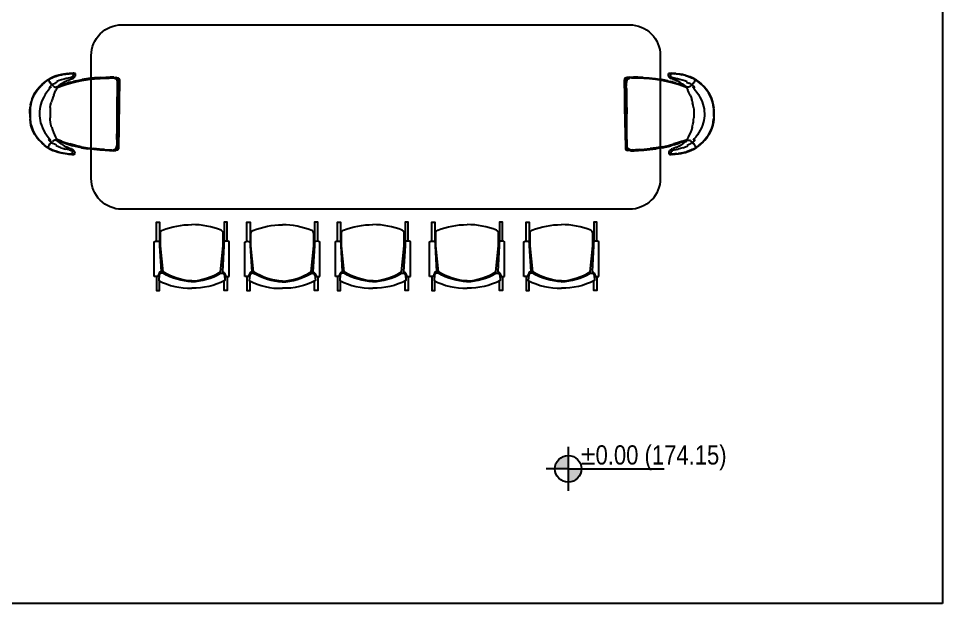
# Model space of a CAD drawing. Header units: millimetres. Extents: x 82776 to 137242, y 11666 to 27998.
# Drawn here: x 103856 to 104457, y 22512 to 22892 of the extents above; entities that cross this region are included whole.
import ezdxf

# ---------------------------------------------------------------- set-up
doc = ezdxf.new("R2010")
doc.units = ezdxf.units.MM
doc.layers.add('0_IFC_Area', color=100, linetype='Continuous', plot=False)
doc.layers.add('0_IFC_Notation_Level_200', color=160, linetype='Continuous')
doc.layers.add('6_IFC_Furniture', color=35, linetype='Continuous')
doc.styles.add('IFC_TEXT', font='ARIALN.TTF')

# ---------------------------------------------------------------- blocks, each defined once
blk = doc.blocks.new('S4 PLAN')
blk.add_wipeout([(51.07, 24.31), (51.1, 25.83), (50.44, 32.34), (48.81, 38.24), (46.25, 42.66), (43.73, 45.63), (39.52, 49.5), (36.6, 51.26), (29.72, 53.33), (24.97, 53.61), (20.21, 53.41), (17.29, 52.9), (12.31, 50.91), (8.97, 48.58), (6.08, 45.94), (3.71, 43.28), (1.31, 39.53), (0.54, 37.75), (0.19, 36.24), (-0.43, 34.33), (-0.99, 32), (-1.27, 29.99), (-1.46, 28.35), (-1.56, 27.21), (-1.61, 26.06), (-1.62, 25.07), (-1.57, 24.57), (-1.25, 24.48), (0.06, 24.48), (0.85, 24.92), (1.85, 26.29), (2.99, 29.32), (3.23, 29.99), (4.37, 32.06), (6.53, 35.01), (7.17, 35.86), (7.29, 35.8), (5.29, 30.92), (4.82, 29.51), (3.89, 26.57), (3.13, 23.95), (2.24, 20.06), (1.34, 13.95), (0.78, 8.09), (0.67, 6.35), (0.56, 4.62), (0.4, 1.75), (0.38, -0.57), (0.54, -1.98), (1.09, -3.59), (1.99, -4.35), (47.06, -4.37), (47.55, -3.97), (48.08, -2.72), (48.32, -0.96), (48.34, 1.35), (48.28, 2.79), (47.79, 11.54), (47.39, 15.6), (46.79, 19.69), (46.1, 22.97), (45.25, 26.23), (44.56, 28.58), (43.57, 31.52), (43.07, 32.89), (42.4, 34.62), (42.11, 35.64), (42.47, 35.58), (45.83, 30.66), (46.7, 28.54), (47.39, 26.45), (48.23, 24.96), (48.78, 24.4), (49.66, 24.03), (50.24, 24.04), (51.01, 23.96)]).dxf.layer = '6_IFC_Furniture'
at = {"layer": '6_IFC_Furniture'}
for p, q in [((9.38, 49.09), (7.52, 47.57)), ((7.57, 47.53), (9.43, 49.05)), ((7.63, 47.48), (8.45, 48.15)), ((8.45, 48.15), (7.67, 47.49)), ((9.51, 49.02), (7.68, 47.49)), ((9.49, 49.02), (8.45, 48.15)), ((11.32, 50.38), (9.38, 49.09)), ((9.43, 49.05), (11.36, 50.33)), ((11.4, 50.31), (9.49, 49.02)), ((11.42, 50.31), (9.51, 49.02)), ((13.3, 51.45), (11.32, 50.38)), ((11.36, 50.33), (13.34, 51.38)), ((13.37, 51.37), (11.4, 50.31)), ((13.39, 51.37), (11.42, 50.31)), ((13.3, 51.45), (15.3, 52.29)), ((13.34, 51.38), (15.34, 52.21)), ((15.36, 52.2), (13.37, 51.37)), ((13.39, 51.37), (15.38, 52.2)), ((15.3, 52.29), (17.29, 52.9)), ((15.34, 52.21), (17.32, 52.81)), ((15.38, 52.2), (15.36, 52.2)), ((17.36, 52.8), (15.38, 52.2)), ((17.35, 52.8), (15.38, 52.2)), ((17.3, 52.9), (17.29, 52.9)), ((17.35, 52.92), (17.3, 52.9)), ((17.32, 52.81), (19.27, 53.2)), ((17.35, 52.92), (19.25, 53.3)), ((19.25, 53.3), (17.35, 52.92)), ((17.36, 52.8), (17.35, 52.8)), ((19.29, 53.18), (17.36, 52.8)), ((19.25, 53.3), (21.17, 53.52)), ((19.27, 53.2), (21.18, 53.41)), ((19.3, 53.18), (19.29, 53.18)), ((21.2, 53.4), (19.3, 53.18)), ((23.07, 53.61), (21.17, 53.52)), ((21.18, 53.41), (23.08, 53.49)), ((21.21, 53.4), (21.2, 53.4)), ((21.21, 53.4), (23.09, 53.48)), ((24.97, 53.61), (23.07, 53.61)), ((23.08, 53.49), (24.97, 53.49)), ((24.97, 53.48), (23.09, 53.48)), ((23.09, 53.48), (23.09, 53.48)), ((24.97, 53.61), (26.86, 53.57)), ((24.97, 53.49), (26.85, 53.46)), ((26.84, 53.45), (24.97, 53.48)), ((26.84, 53.45), (26.85, 53.45)), ((26.85, 53.46), (28.75, 53.34)), ((26.85, 53.45), (28.73, 53.33)), ((26.86, 53.57), (28.76, 53.46)), ((28.73, 53.33), (28.73, 53.34)), ((28.73, 53.34), (30.63, 53.09)), ((30.66, 53.1), (28.75, 53.34)), ((28.76, 53.46), (30.68, 53.21)), ((30.64, 53.09), (30.63, 53.09)), ((32.56, 52.67), (30.64, 53.09)), ((32.6, 52.69), (30.66, 53.1)), ((30.68, 53.21), (32.57, 52.79)), ((32.57, 52.79), (30.68, 53.2)), ((32.58, 52.68), (32.56, 52.67)), ((34.53, 52.04), (32.56, 52.67)), ((32.63, 52.78), (32.57, 52.79)), ((32.58, 52.68), (34.53, 52.04)), ((32.6, 52.69), (34.58, 52.05)), ((32.63, 52.78), (32.63, 52.78)), ((34.61, 52.13), (32.63, 52.78)), ((36.51, 51.18), (34.53, 52.04)), ((34.53, 52.04), (34.55, 52.04)), ((34.55, 52.04), (36.53, 51.18)), ((34.58, 52.05), (36.56, 51.19)), ((36.6, 51.26), (34.61, 52.13)), ((36.51, 51.18), (38.46, 50.09)), ((38.48, 50.09), (36.53, 51.18)), ((38.52, 50.1), (36.56, 51.19)), ((36.6, 51.26), (38.56, 50.16)), ((40.35, 48.77), (38.46, 50.09)), ((40.37, 48.77), (38.48, 50.09)), ((40.43, 48.79), (38.52, 50.1)), ((40.48, 48.84), (38.56, 50.16)), ((42.15, 47.21), (40.35, 48.77)), ((40.37, 48.77), (41.39, 47.88)), ((40.43, 48.79), (42.26, 47.25)), ((42.32, 47.29), (40.48, 48.84)), ((2.84, 42.26), (1.75, 40.43)), ((1.82, 40.4), (2.91, 42.22)), ((2.84, 42.26), (2.85, 42.27)), ((4.21, 44.1), (2.85, 42.27)), ((2.86, 42.04), (3.08, 42.44)), ((2.86, 42.04), (2.96, 42.16)), ((2.91, 42.22), (4.26, 44.06)), ((3.17, 42.56), (2.96, 42.16)), ((3.08, 42.44), (3.17, 42.56)), ((3.26, 42.68), (3.17, 42.56)), ((3.26, 42.68), (3.65, 43.21)), ((3.65, 43.21), (3.71, 43.28)), ((4.69, 44.45), (3.71, 43.28)), ((3.71, 43.28), (3.95, 43.54)), ((4.83, 44.59), (3.95, 43.54)), ((5.78, 45.89), (4.21, 44.1)), ((4.26, 44.06), (5.77, 45.78)), ((5.07, 44.86), (4.69, 44.45)), ((6.08, 45.94), (4.83, 44.59)), ((5.07, 44.86), (5.77, 45.66)), ((5.77, 45.62), (5.07, 44.86)), ((6.03, 45.9), (5.77, 45.62)), ((5.77, 45.78), (5.83, 45.85)), ((5.77, 45.66), (5.89, 45.8)), ((5.77, 45.78), (5.77, 45.78)), ((5.77, 45.66), (5.77, 45.62)), ((5.78, 45.89), (7.52, 47.57)), ((5.79, 45.89), (5.78, 45.89)), ((5.79, 45.89), (5.81, 45.87)), ((5.81, 45.87), (7.55, 47.56)), ((5.83, 45.85), (7.57, 47.53)), ((5.89, 45.8), (7.63, 47.48)), ((7.67, 47.49), (6.03, 45.9)), ((6.08, 45.94), (6.03, 45.9)), ((6.08, 45.94), (7.68, 47.49)), ((7.57, 47.53), (7.55, 47.56)), ((9.6, 41.78), (11.01, 42.82)), ((11.01, 42.82), (12.53, 43.84)), ((12.53, 43.84), (14.11, 44.73)), ((14.11, 44.73), (15.7, 45.49)), ((15.7, 45.49), (17.3, 46.12)), ((17.3, 46.12), (18.88, 46.61)), ((18.88, 46.61), (20.42, 46.98)), ((20.42, 46.98), (21.93, 47.23)), ((21.93, 47.23), (23.43, 47.37)), ((23.43, 47.37), (24.92, 47.41)), ((24.92, 47.41), (26.4, 47.35)), ((26.4, 47.35), (27.9, 47.18)), ((27.9, 47.18), (29.41, 46.91)), ((29.41, 46.91), (30.94, 46.52)), ((30.94, 46.52), (32.52, 45.99)), ((32.52, 45.99), (34.1, 45.34)), ((34.1, 45.34), (35.68, 44.55)), ((35.68, 44.55), (37.24, 43.64)), ((37.24, 43.64), (38.75, 42.59)), ((38.75, 42.59), (40.14, 41.53)), ((41.39, 47.88), (42.21, 47.2)), ((41.39, 47.88), (42.17, 47.21)), ((43.73, 45.63), (42.15, 47.21)), ((42.17, 47.21), (43.78, 45.6)), ((42.21, 47.2), (43.91, 45.49)), ((42.26, 47.25), (42.29, 47.27)), ((42.26, 47.25), (43.97, 45.54)), ((44, 45.56), (42.29, 47.27)), ((44.03, 45.58), (42.32, 47.29)), ((43.78, 45.6), (43.73, 45.63)), ((43.73, 45.63), (44.96, 44.26)), ((44.03, 45.31), (43.78, 45.6)), ((43.91, 45.49), (44.03, 45.35)), ((44.04, 45.47), (43.97, 45.54)), ((44, 45.56), (44.02, 45.58)), ((44.02, 45.58), (44.03, 45.58)), ((44.03, 45.58), (45.57, 43.77)), ((44.03, 45.31), (44.03, 45.35)), ((44.03, 45.35), (44.73, 44.54)), ((44.73, 44.54), (44.03, 45.31)), ((44.04, 45.47), (44.04, 45.47)), ((45.51, 43.73), (44.04, 45.47)), ((45.1, 44.12), (44.73, 44.54)), ((45.82, 43.2), (44.96, 44.26)), ((46.06, 42.94), (45.1, 44.12)), ((46.84, 41.87), (45.51, 43.73)), ((46.9, 41.91), (45.57, 43.77)), ((45.82, 43.2), (46.06, 42.94)), ((46.06, 42.94), (46.11, 42.86)), ((46.11, 42.86), (46.4, 42.47)), ((46.4, 42.47), (46.58, 42.2)), ((46.58, 42.2), (46.78, 41.81)), ((46.58, 42.2), (46.67, 42.08)), ((46.88, 41.68), (46.67, 42.08)), ((-0.31, 35.16), (0.2, 36.87)), ((-0.23, 35.14), (0.28, 36.84)), ((0.01, 35.66), (0.36, 36.82)), ((0.38, 36.76), (0.01, 35.66)), ((0.2, 36.87), (0.88, 38.63)), ((0.28, 36.84), (0.95, 38.6)), ((0.36, 36.82), (1.03, 38.57)), ((0.97, 38.32), (0.38, 36.76)), ((0.97, 38.32), (0.38, 36.77)), ((0.38, 36.77), (0.38, 36.76)), ((1.75, 40.43), (0.88, 38.63)), ((0.95, 38.6), (1.82, 40.4)), ((0.98, 38.37), (0.97, 38.32)), ((1.44, 39.44), (0.98, 38.37)), ((1.03, 38.57), (1.44, 39.44)), ((1.44, 39.44), (1.47, 39.49)), ((1.47, 39.49), (1.52, 39.6)), ((1.97, 40.55), (1.52, 39.6)), ((1.57, 39.74), (1.52, 39.6)), ((2.08, 40.79), (1.57, 39.74)), ((2.29, 41.1), (1.97, 40.55)), ((2.42, 41.4), (2.08, 40.79)), ((2.42, 41.4), (2.29, 41.1)), ((2.66, 41.68), (2.42, 41.4)), ((2.42, 41.4), (2.49, 41.5)), ((2.72, 41.79), (2.49, 41.5)), ((2.72, 41.79), (2.66, 41.68)), ((2.72, 41.79), (2.74, 41.8)), ((2.74, 41.8), (2.86, 41.99)), ((2.74, 41.8), (2.87, 41.85)), ((2.86, 42.02), (2.86, 42.04)), ((2.86, 42.02), (2.86, 42)), ((2.86, 42), (2.86, 41.99)), ((2.86, 41.99), (2.87, 41.86)), ((2.87, 41.86), (2.86, 41.85)), ((2.86, 41.85), (2.87, 41.85)), ((2.88, 41.86), (2.87, 41.85)), ((2.88, 41.86), (2.87, 41.86)), ((2.87, 41.85), (2.98, 41.81)), ((2.87, 41.85), (2.87, 41.85)), ((2.87, 41.85), (2.87, 41.85)), ((2.98, 41.81), (2.88, 41.86)), ((3.08, 41.77), (2.98, 41.81)), ((2.98, 41.81), (3.08, 41.76)), ((3.19, 41.72), (3.08, 41.77)), ((3.1, 41.75), (3.08, 41.76)), ((3.1, 41.75), (3.16, 41.73)), ((3.16, 41.73), (3.18, 41.72)), ((3.18, 41.72), (3.31, 41.66)), ((3.18, 41.72), (3.28, 41.68)), ((3.19, 41.72), (3.32, 41.66)), ((3.27, 35), (3.94, 36.56)), ((3.28, 41.68), (3.45, 41.6)), ((3.31, 41.66), (3.49, 41.57)), ((3.45, 41.6), (3.32, 41.66)), ((3.45, 41.6), (3.47, 41.59)), ((3.47, 41.59), (3.48, 41.59)), ((3.47, 41.59), (3.48, 41.59)), ((3.48, 41.59), (3.5, 41.58)), ((3.49, 41.57), (3.72, 41.46)), ((3.5, 41.58), (3.6, 41.53)), ((3.73, 41.47), (3.6, 41.53)), ((3.7, 41.47), (3.97, 41.33)), ((4, 41.3), (3.72, 41.46)), ((4.01, 41.31), (3.73, 41.47)), ((4.32, 36.2), (3.94, 36.56)), ((3.97, 41.33), (3.99, 41.32)), ((4, 41.3), (4.33, 41.1)), ((4.01, 41.31), (4.17, 41.22)), ((4.15, 41.22), (4.31, 41.13)), ((4.31, 41.14), (4.17, 41.22)), ((4.33, 41.12), (4.31, 41.14)), ((4.31, 41.13), (4.69, 40.87)), ((4.32, 36.2), (4.99, 37.56)), ((4.33, 41.12), (4.35, 41.12)), ((4.33, 41.1), (4.71, 40.85)), ((4.72, 40.86), (4.35, 41.12)), ((4.69, 40.87), (4.69, 40.87)), ((5.11, 40.56), (4.69, 40.87)), ((4.71, 40.85), (5.13, 40.54)), ((5.14, 40.55), (4.72, 40.86)), ((5.52, 38.63), (4.99, 37.56)), ((5.13, 40.54), (5.11, 40.56)), ((5.55, 40.2), (5.11, 40.56)), ((5.57, 40.17), (5.13, 40.54)), ((5.58, 40.19), (5.14, 40.55)), ((5.84, 39.29), (5.52, 38.63)), ((5.57, 40.17), (5.54, 40.04)), ((5.98, 39.63), (5.54, 40.04)), ((5.55, 40.2), (5.73, 40.03)), ((5.58, 40.19), (5.71, 40.27)), ((5.71, 40.27), (6.15, 39.86)), ((5.73, 40.02), (5.73, 40.03)), ((5.73, 40.03), (5.99, 39.8)), ((5.98, 39.63), (5.84, 39.29)), ((5.99, 39.8), (6.26, 39.52)), ((6.15, 39.86), (6.47, 40.1)), ((6.26, 39.52), (6.25, 39.52)), ((6.26, 39.52), (6.3, 39.46)), ((6.3, 39.46), (6.31, 39.47)), ((6.3, 39.46), (6.32, 39.45)), ((6.32, 39.45), (6.32, 39.45)), ((6.32, 39.45), (6.33, 39.44)), ((6.33, 39.44), (6.33, 39.44)), ((6.33, 39.44), (6.38, 39.39)), ((6.38, 39.39), (6.38, 39.39)), ((6.38, 39.39), (6.39, 39.38)), ((6.39, 39.38), (6.39, 39.38)), ((6.39, 39.38), (6.4, 39.37)), ((6.4, 39.37), (6.56, 39.18)), ((6.56, 39.18), (6.41, 39.36)), ((7.06, 40.6), (6.47, 40.1)), ((6.79, 38.91), (6.56, 39.18)), ((6.79, 38.9), (6.79, 38.91)), ((6.81, 38.87), (6.79, 38.9)), ((7.14, 38.4), (6.81, 38.87)), ((8.03, 41.44), (7.06, 40.6)), ((7.14, 38.4), (7.39, 37.93)), ((7.36, 36.16), (7.17, 35.86)), ((7.36, 36.16), (7.52, 36.53)), ((7.39, 37.93), (7.55, 37.48)), ((8.03, 41.44), (7.46, 40.07)), ((7.46, 40.07), (8.39, 40.83)), ((7.56, 36.65), (7.52, 36.53)), ((7.55, 37.48), (7.61, 37.05)), ((7.56, 36.65), (7.61, 37.05)), ((7.72, 36.01), (8.3, 36.3)), ((8.3, 36.3), (9.57, 36.91)), ((8.39, 40.83), (9.6, 41.78)), ((11.07, 37.6), (9.57, 36.91)), ((12.7, 38.29), (11.07, 37.6)), ((12.7, 38.29), (14.39, 38.92)), ((14.39, 38.92), (15.86, 39.39)), ((16.04, 39.45), (15.86, 39.39)), ((16.04, 39.45), (16.1, 39.47)), ((16.1, 39.47), (17.74, 39.89)), ((19.35, 40.22), (17.74, 39.89)), ((20.84, 40.41), (19.35, 40.22)), ((20.84, 40.41), (22.21, 40.5)), ((22.21, 40.5), (22.23, 40.5)), ((22.23, 40.5), (23.55, 40.5)), ((23.55, 40.5), (24.86, 40.49)), ((24.86, 40.49), (26.17, 40.48)), ((26.17, 40.48), (27.49, 40.45)), ((27.51, 40.45), (27.49, 40.45)), ((28.88, 40.34), (27.51, 40.45)), ((30.37, 40.13), (28.88, 40.34)), ((31.97, 39.77), (30.37, 40.13)), ((33.6, 39.32), (31.97, 39.77)), ((33.66, 39.3), (33.6, 39.32)), ((33.66, 39.3), (33.84, 39.24)), ((33.84, 39.24), (35.3, 38.75)), ((35.3, 38.75), (36.98, 38.09)), ((36.98, 38.09), (38.61, 37.38)), ((38.61, 37.38), (40.09, 36.66)), ((40.09, 36.66), (41.35, 36.03)), ((40.14, 41.53), (41.34, 40.56)), ((41.34, 40.56), (42.25, 39.79)), ((42.66, 40.31), (41.71, 41.17)), ((41.71, 41.17), (42.25, 39.79)), ((42.05, 36.77), (42.12, 37.2)), ((42.09, 36.37), (42.05, 36.77)), ((42.09, 36.37), (42.13, 36.24)), ((42.12, 37.2), (42.29, 37.65)), ((42.29, 35.87), (42.13, 36.24)), ((42.55, 38.11), (42.29, 37.65)), ((42.55, 38.11), (42.88, 38.58)), ((43.24, 39.8), (42.66, 40.31)), ((42.9, 38.6), (42.88, 38.58)), ((42.91, 38.61), (42.9, 38.6)), ((43.15, 38.89), (42.91, 38.61)), ((43.15, 38.89), (43.3, 39.06)), ((43.29, 39.06), (43.15, 38.89)), ((43.55, 39.55), (43.24, 39.8)), ((43.3, 39.06), (43.31, 39.08)), ((43.31, 39.08), (43.32, 39.09)), ((43.31, 39.08), (43.31, 39.08)), ((43.32, 39.09), (43.37, 39.14)), ((43.32, 39.09), (43.32, 39.09)), ((43.37, 39.14), (43.38, 39.15)), ((43.37, 39.14), (43.37, 39.14)), ((43.38, 39.15), (43.4, 39.16)), ((43.38, 39.15), (43.38, 39.14)), ((43.4, 39.16), (43.39, 39.16)), ((43.4, 39.16), (43.45, 39.21)), ((43.45, 39.21), (43.72, 39.49)), ((43.45, 39.21), (43.45, 39.21)), ((43.55, 39.55), (44, 39.96)), ((43.72, 39.49), (44.16, 39.88)), ((43.72, 39.32), (44.17, 39.72)), ((43.72, 39.32), (43.86, 38.98)), ((44.17, 38.32), (43.86, 38.98)), ((44.13, 39.88), (44, 39.96)), ((44.13, 39.88), (44.58, 40.23)), ((44.14, 39.86), (44.59, 40.21)), ((44.14, 39.86), (44.17, 39.72)), ((44.17, 39.89), (44.61, 40.24)), ((44.69, 37.24), (44.17, 38.32)), ((45, 40.54), (44.58, 40.23)), ((44.59, 40.21), (45.01, 40.52)), ((44.61, 40.24), (44.59, 40.21)), ((44.59, 40.21), (44.61, 40.24)), ((44.99, 40.52), (44.61, 40.24)), ((45.33, 35.86), (44.69, 37.24)), ((44.99, 40.52), (45.02, 40.54)), ((45.23, 40.68), (45, 40.54)), ((45.01, 40.52), (45.4, 40.77)), ((45.03, 40.54), (45.02, 40.54)), ((45.02, 40.54), (45.03, 40.54)), ((45.04, 40.55), (45.03, 40.54)), ((45.07, 40.57), (45.04, 40.55)), ((45.07, 40.57), (45.13, 40.61)), ((45.17, 40.63), (45.13, 40.61)), ((45.17, 40.63), (45.41, 40.79)), ((45.23, 40.68), (45.17, 40.63)), ((45.38, 40.78), (45.23, 40.68)), ((45.33, 35.86), (45.72, 36.22)), ((45.4, 40.79), (45.38, 40.78)), ((45.73, 40.96), (45.4, 40.77)), ((45.42, 40.8), (45.4, 40.79)), ((45.43, 40.81), (45.42, 40.8)), ((45.72, 40.97), (45.43, 40.81)), ((45.72, 40.97), (45.75, 40.98)), ((46.36, 34.65), (45.72, 36.22)), ((45.73, 40.96), (46.02, 41.11)), ((45.75, 40.98), (46.01, 41.12)), ((46.24, 41.23), (46.01, 41.12)), ((46.02, 41.11), (46.25, 41.22)), ((46.41, 41.31), (46.24, 41.23)), ((46.25, 41.22), (46.42, 41.31)), ((46.39, 41.3), (46.46, 41.32)), ((46.55, 41.37), (46.41, 41.31)), ((46.56, 41.36), (46.42, 41.31)), ((46.46, 41.32), (46.56, 41.36)), ((46.55, 41.37), (46.66, 41.41)), ((46.56, 41.37), (46.66, 41.41)), ((46.56, 41.36), (46.56, 41.37)), ((46.76, 41.46), (46.66, 41.41)), ((46.66, 41.41), (46.76, 41.45)), ((46.86, 41.5), (46.76, 41.46)), ((46.76, 41.45), (46.87, 41.49)), ((46.88, 41.68), (46.78, 41.81)), ((46.84, 41.87), (47.9, 40.02)), ((46.87, 41.51), (46.86, 41.5)), ((46.87, 41.49), (46.86, 41.5)), ((46.88, 41.63), (46.87, 41.51)), ((46.88, 41.49), (46.87, 41.51)), ((46.87, 41.49), (46.88, 41.49)), ((46.87, 41.49), (46.87, 41.49)), ((46.87, 41.49), (47, 41.44)), ((46.88, 41.66), (46.88, 41.68)), ((46.88, 41.66), (46.88, 41.63)), ((46.88, 41.63), (47, 41.44)), ((46.9, 41.91), (46.91, 41.9)), ((47.97, 40.06), (46.91, 41.9)), ((47.02, 41.43), (47, 41.44)), ((47.02, 41.43), (47.25, 41.13)), ((47.02, 41.43), (47.08, 41.31)), ((47.31, 41.03), (47.08, 41.31)), ((47.31, 41.03), (47.25, 41.13)), ((47.65, 40.42), (47.31, 41.03)), ((47.31, 41.03), (47.44, 40.73)), ((47.75, 40.17), (47.44, 40.73)), ((47.65, 40.42), (48.13, 39.36)), ((48.19, 39.22), (47.75, 40.17)), ((47.9, 40.02), (48.73, 38.21)), ((48.81, 38.24), (47.97, 40.06)), ((48.13, 39.36), (48.19, 39.22)), ((48.19, 39.22), (48.26, 39.05)), ((48.26, 39.05), (48.66, 38.18)), ((48.26, 39.05), (48.7, 37.98)), ((48.66, 38.18), (49.3, 36.42)), ((48.71, 37.93), (48.7, 37.98)), ((48.71, 37.93), (49.28, 36.36)), ((49.28, 36.37), (48.71, 37.93)), ((49.38, 36.44), (48.73, 38.21)), ((49.46, 36.47), (48.81, 38.24)), ((49.28, 36.36), (49.28, 36.37)), ((49.8, 34.68), (49.28, 36.36)), ((49.63, 35.26), (49.28, 36.36)), ((49.3, 36.42), (49.63, 35.26)), ((49.86, 34.73), (49.38, 36.44)), ((49.94, 34.75), (49.46, 36.47)), ((-1.35, 29.37), (-1.2, 30.6)), ((-1.26, 29.45), (-1.11, 30.63)), ((-1.09, 30.6), (-1.24, 29.44)), ((-1.2, 30.6), (-0.99, 32)), ((-1.11, 30.63), (-0.91, 31.99)), ((-0.88, 31.98), (-1.09, 30.62)), ((-0.88, 31.96), (-1.09, 30.6)), ((-1.09, 30.62), (-1.09, 30.6)), ((-0.7, 33.53), (-0.99, 32)), ((-0.91, 31.99), (-0.62, 33.51)), ((-0.59, 33.49), (-0.88, 31.98)), ((-0.88, 31.96), (-0.58, 33.47)), ((-0.31, 35.16), (-0.7, 33.53)), ((-0.62, 33.51), (-0.23, 35.14)), ((-0.17, 35.1), (-0.59, 33.49)), ((-0.17, 35.09), (-0.58, 33.47)), ((0, 35.61), (-0.17, 35.09)), ((0, 35.61), (-0.17, 35.1)), ((0, 35.61), (0.01, 35.66)), ((1.57, 29.13), (1.85, 30.4)), ((1.85, 30.4), (2.19, 31.83)), ((2.19, 31.83), (2.65, 33.38)), ((2.65, 33.38), (3.27, 35)), ((3.73, 31), (3.15, 29.75)), ((4.37, 32.06), (3.73, 31)), ((3.73, 31), (3.73, 31)), ((5.25, 33.31), (4.37, 32.06)), ((4.43, 28.34), (5.21, 30.68)), ((4.52, 27.53), (5.51, 30.61)), ((4.58, 27.53), (5.57, 30.61)), ((5.76, 30.66), (4.78, 27.59)), ((6.09, 32.99), (5.21, 30.66)), ((5.22, 30.69), (5.21, 30.68)), ((5.22, 30.69), (6.09, 32.99)), ((5.22, 30.69), (5.22, 30.69)), ((5.25, 33.31), (6.09, 34.44)), ((5.51, 30.61), (6.4, 33.09)), ((5.57, 30.61), (6.45, 33.09)), ((6.61, 33.12), (5.76, 30.66)), ((6.78, 35.32), (6.09, 34.44)), ((6.09, 32.99), (6.17, 33.21)), ((6.17, 33.19), (6.87, 34.91)), ((6.17, 33.21), (6.18, 33.24)), ((6.87, 34.91), (6.18, 33.24)), ((6.18, 33.24), (6.18, 33.24)), ((6.4, 33.09), (7.06, 34.83)), ((7.1, 34.81), (6.45, 33.09)), ((7.23, 34.81), (6.61, 33.12)), ((7.04, 35.69), (6.78, 35.32)), ((6.87, 34.91), (6.92, 35.02)), ((6.92, 35.02), (6.94, 35.06)), ((6.94, 35.06), (7.29, 35.8)), ((7.02, 34.86), (7.46, 35.89)), ((7.06, 34.83), (7.02, 34.86)), ((7.17, 35.86), (7.04, 35.69)), ((7.29, 35.8), (7.04, 35.69)), ((7.53, 35.92), (7.06, 34.83)), ((7.06, 34.83), (7.47, 35.89)), ((7.57, 35.94), (7.1, 34.81)), ((7.68, 35.92), (7.23, 34.81)), ((7.32, 35.82), (7.29, 35.8)), ((7.32, 35.82), (7.46, 35.89)), ((7.46, 35.89), (7.47, 35.89)), ((7.47, 35.89), (7.53, 35.92)), ((7.53, 35.92), (7.57, 35.94)), ((7.57, 35.94), (7.72, 36.01)), ((7.72, 36.01), (7.68, 35.92)), ((41.35, 36.03), (41.46, 35.97)), ((41.46, 35.97), (41.61, 35.64)), ((41.46, 35.97), (41.61, 35.9)), ((41.72, 35.68), (41.61, 35.9)), ((41.61, 35.9), (41.72, 35.84)), ((42.04, 34.53), (41.61, 35.64)), ((41.72, 35.84), (41.76, 35.76)), ((41.72, 35.84), (41.89, 35.75)), ((42.18, 34.52), (41.72, 35.68)), ((41.73, 35.72), (41.76, 35.76)), ((41.73, 35.72), (42.21, 34.54)), ((41.76, 35.76), (42.26, 34.57)), ((42.21, 34.54), (41.76, 35.76)), ((42.34, 34.77), (41.89, 35.75)), ((41.89, 35.75), (42.32, 35.53)), ((42.63, 32.82), (42.04, 34.53)), ((42.79, 32.8), (42.18, 34.52)), ((42.26, 34.57), (42.21, 34.54)), ((42.21, 34.54), (42.84, 32.79)), ((42.29, 35.87), (42.47, 35.58)), ((42.6, 35.4), (42.32, 35.53)), ((42.34, 34.77), (42.36, 34.73)), ((42.36, 34.73), (42.4, 34.62)), ((42.4, 34.62), (43.07, 32.94)), ((42.4, 34.62), (43.07, 32.89)), ((42.6, 35.4), (42.47, 35.58)), ((42.86, 35.02), (42.6, 35.4)), ((42.63, 32.82), (43.45, 30.35)), ((43.63, 30.3), (42.79, 32.8)), ((42.84, 32.79), (43.69, 30.3)), ((43.53, 34.13), (42.86, 35.02)), ((43.07, 32.94), (43.07, 32.94)), ((43.07, 32.94), (43.08, 32.91)), ((43.16, 32.69), (43.08, 32.91)), ((43.16, 32.69), (43.99, 30.38)), ((43.99, 30.34), (43.16, 32.69)), ((43.45, 30.35), (44.38, 27.27)), ((44.35, 32.99), (43.53, 34.13)), ((44.57, 27.21), (43.63, 30.3)), ((44.64, 27.2), (43.69, 30.3)), ((43.99, 30.38), (43.99, 30.38)), ((43.99, 30.36), (43.99, 30.38)), ((43.99, 30.36), (44.12, 29.96)), ((44.35, 32.99), (45.21, 31.72)), ((45.21, 31.72), (45.83, 30.66)), ((45.84, 30.65), (45.83, 30.66)), ((45.84, 30.65), (46.4, 29.39)), ((46.95, 33.02), (46.36, 34.65)), ((46.95, 33.02), (47.38, 31.47)), ((47.38, 31.47), (47.71, 30.03)), ((49.8, 34.69), (49.63, 35.26)), ((49.8, 34.69), (50.19, 33.07)), ((50.19, 33.06), (49.8, 34.68)), ((49.86, 34.73), (50.22, 33.1)), ((50.31, 33.11), (49.94, 34.75)), ((50.19, 33.07), (50.46, 31.56)), ((50.46, 31.55), (50.19, 33.06)), ((50.22, 33.1), (50.49, 31.58)), ((50.57, 31.58), (50.31, 33.11)), ((50.65, 30.2), (50.46, 31.56)), ((50.46, 31.55), (50.65, 30.18)), ((50.67, 30.21), (50.49, 31.58)), ((50.76, 30.18), (50.57, 31.58)), ((50.65, 30.18), (50.65, 30.2)), ((50.78, 29.02), (50.65, 30.18)), ((50.8, 29.03), (50.67, 30.21)), ((50.89, 28.95), (50.76, 30.18)), ((-1.62, 25.87), (-1.61, 26.06)), ((-1.62, 25.68), (-1.62, 25.87)), ((-1.62, 25.35), (-1.62, 25.68)), ((-1.62, 25.23), (-1.62, 25.35)), ((-1.62, 25.13), (-1.62, 25.23)), ((-1.62, 25.07), (-1.62, 25.13)), ((-1.62, 25.07), (-1.62, 24.83)), ((-1.62, 24.83), (-1.62, 24.78)), ((-1.59, 24.69), (-1.62, 24.78)), ((-1.58, 26.89), (-1.61, 26.26)), ((-1.61, 26.06), (-1.61, 26.26)), ((-1.59, 25.63), (-1.58, 25.85)), ((-1.59, 25.42), (-1.59, 25.63)), ((-1.59, 25.21), (-1.59, 25.42)), ((-1.59, 25.03), (-1.59, 25.21)), ((-1.59, 24.88), (-1.59, 25.03)), ((-1.58, 24.93), (-1.59, 24.88)), ((-1.59, 24.76), (-1.59, 24.88)), ((-1.59, 24.88), (-1.57, 24.86)), ((-1.59, 24.69), (-1.59, 24.76)), ((-1.59, 24.7), (-1.59, 24.66)), ((-1.59, 24.66), (-1.59, 24.69)), ((-1.59, 24.66), (-1.59, 24.65)), ((-1.59, 24.65), (-1.58, 24.64)), ((-1.58, 26.89), (-1.54, 27.52)), ((-1.58, 26.46), (-1.56, 26.78)), ((-1.56, 26.37), (-1.58, 26.46)), ((-1.58, 25.85), (-1.57, 26.09)), ((-1.57, 25.35), (-1.58, 25.14)), ((-1.58, 25.14), (-1.57, 25.31)), ((-1.58, 25.14), (-1.57, 25.11)), ((-1.57, 25.11), (-1.58, 24.96)), ((-1.58, 24.96), (-1.57, 24.94)), ((-1.57, 24.94), (-1.58, 24.93)), ((-1.58, 24.93), (-1.57, 24.93)), ((-1.57, 24.77), (-1.58, 24.69)), ((-1.58, 24.69), (-1.57, 24.66)), ((-1.57, 24.66), (-1.58, 24.64)), ((-1.58, 24.64), (-1.57, 24.64)), ((-1.58, 24.62), (-1.57, 24.64)), ((-1.58, 24.62), (-1.57, 24.61)), ((-1.58, 24.59), (-1.58, 24.6)), ((-1.58, 24.6), (-1.57, 24.6)), ((-1.58, 24.59), (-1.57, 24.59)), ((-1.57, 26.09), (-1.56, 26.37)), ((-1.56, 26.07), (-1.57, 26.09)), ((-1.56, 26.03), (-1.57, 25.78)), ((-1.57, 25.78), (-1.57, 25.56)), ((-1.57, 25.56), (-1.57, 25.35)), ((-1.57, 25.31), (-1.54, 25.29)), ((-1.56, 25), (-1.57, 24.94)), ((-1.57, 24.93), (-1.57, 24.86)), ((-1.57, 24.86), (-1.57, 24.81)), ((-1.57, 24.86), (-1.56, 24.84)), ((-1.57, 24.86), (-1.57, 24.81)), ((-1.57, 24.86), (-1.57, 24.86)), ((-1.57, 24.81), (-1.57, 24.81)), ((-1.57, 24.81), (-1.57, 24.77)), ((-1.57, 24.66), (-1.56, 24.72)), ((-1.57, 24.64), (-1.57, 24.66)), ((-1.57, 24.64), (-1.57, 24.64)), ((-1.57, 24.64), (-1.56, 24.63)), ((-1.57, 24.57), (-1.56, 24.62)), ((-1.57, 24.61), (-1.56, 24.62)), ((-1.57, 24.6), (-1.57, 24.61)), ((-1.57, 24.59), (-1.57, 24.57)), ((-1.57, 24.56), (-1.57, 24.57)), ((-1.54, 24.53), (-1.57, 24.56)), ((-1.56, 26.78), (-1.53, 27.19)), ((-1.54, 26.33), (-1.56, 26.07)), ((-1.55, 26.07), (-1.56, 26.07)), ((-1.56, 26.07), (-1.56, 26.03)), ((-1.54, 25.12), (-1.56, 25)), ((-1.56, 25), (-1.56, 24.84)), ((-1.54, 24.93), (-1.56, 24.74)), ((-1.55, 24.73), (-1.56, 24.63)), ((-1.56, 24.63), (-1.54, 24.67)), ((-1.54, 24.64), (-1.56, 24.63)), ((-1.56, 24.63), (-1.56, 24.62)), ((-1.56, 24.63), (-1.56, 24.63)), ((-1.55, 24.73), (-1.54, 24.86)), ((-1.46, 28.35), (-1.54, 27.52)), ((-1.52, 26.67), (-1.54, 26.3)), ((-1.52, 26.67), (-1.54, 26.33)), ((-1.54, 26.3), (-1.51, 26.29)), ((-1.53, 25.51), (-1.54, 25.42)), ((-1.54, 25.42), (-1.54, 25.36)), ((-1.54, 25.36), (-1.54, 25.29)), ((-1.54, 24.93), (-1.54, 24.93)), ((-1.47, 24.51), (-1.54, 24.53)), ((-1.48, 27.74), (-1.53, 27.19)), ((-1.52, 25.99), (-1.53, 25.73)), ((-1.53, 25.73), (-1.53, 25.51)), ((-1.48, 27.14), (-1.52, 26.69)), ((-1.52, 26.69), (-1.52, 26.67)), ((-1.51, 26.29), (-1.52, 25.99)), ((-1.52, 25.99), (-1.45, 25.97)), ((-1.48, 27.74), (-1.4, 28.49)), ((-1.43, 27.73), (-1.48, 27.16)), ((-1.48, 27.16), (-1.48, 27.14)), ((-1.37, 24.49), (-1.47, 24.51)), ((-1.35, 29.37), (-1.46, 28.35)), ((-1.45, 27.75), (-1.37, 28.5)), ((-1.4, 28.49), (-1.45, 27.75)), ((-1.45, 25.97), (-1.35, 25.96)), ((-1.43, 27.75), (-1.35, 28.48)), ((-1.43, 27.75), (-1.43, 27.73)), ((-1.37, 28.5), (-1.26, 29.45)), ((-1.37, 24.49), (-1.25, 24.48)), ((-1.24, 29.42), (-1.35, 28.5)), ((-1.35, 28.5), (-1.35, 28.48)), ((-1.23, 25.95), (-1.35, 25.96)), ((-0.32, 24.43), (-1.25, 24.48)), ((-1.24, 29.44), (-1.24, 29.42)), ((-1.23, 25.95), (-0.3, 25.89)), ((-0.08, 24.45), (-0.32, 24.43)), ((-0.07, 25.9), (-0.3, 25.89)), ((-0.08, 24.45), (0.2, 24.51)), ((0.17, 25.95), (-0.07, 25.9)), ((0.41, 26.09), (0.17, 25.95)), ((0.51, 24.66), (0.2, 24.51)), ((0.41, 26.09), (0.65, 26.33)), ((0.85, 24.92), (0.51, 24.66)), ((0.65, 26.33), (0.88, 26.72)), ((0.65, 26.33), (0.73, 26.12)), ((0.73, 26.12), (0.88, 26.72)), ((1.02, 26.52), (0.73, 26.12)), ((0.8, 25.92), (0.73, 26.12)), ((0.86, 25.72), (0.8, 25.92)), ((1.21, 25.3), (0.85, 24.92)), ((0.89, 24.98), (0.85, 24.92)), ((0.89, 25.54), (0.86, 25.72)), ((0.88, 26.72), (1.11, 27.29)), ((1.02, 26.52), (0.88, 26.72)), ((0.89, 25.54), (0.92, 25.37)), ((0.89, 24.98), (0.91, 25.09)), ((0.91, 25.09), (0.92, 25.22)), ((0.92, 25.22), (0.92, 25.37)), ((1.11, 27.29), (1.34, 28.08)), ((1.21, 25.3), (1.28, 25.39)), ((1.67, 25.94), (1.28, 25.39)), ((1.34, 28.08), (1.57, 29.13)), ((2.03, 26.65), (1.67, 25.94)), ((2.1, 26.82), (2.03, 26.65)), ((2.1, 26.82), (2.44, 27.73)), ((2.79, 28.8), (2.44, 27.73)), ((2.79, 28.8), (2.83, 28.89)), ((2.83, 28.89), (3.23, 29.99)), ((3.15, 29.75), (2.83, 28.89)), ((3.79, 24.04), (2.92, 20.17)), ((3.14, 23.96), (3.61, 25.61)), ((4.52, 27.53), (3.52, 23.98)), ((4.58, 27.53), (3.59, 23.99)), ((4.16, 27.53), (3.61, 25.61)), ((4.78, 27.59), (3.79, 24.04)), ((4.16, 27.55), (4.17, 27.56)), ((4.16, 27.54), (4.16, 27.55)), ((4.16, 27.54), (4.16, 27.53)), ((4.17, 27.56), (4.43, 28.34)), ((44.99, 27.21), (44.12, 29.96)), ((44.12, 29.96), (44.99, 27.2)), ((45.31, 23.71), (44.38, 27.27)), ((44.57, 27.21), (45.51, 23.65)), ((44.64, 27.2), (45.57, 23.64)), ((44.99, 27.21), (44.99, 27.2)), ((44.99, 27.2), (45.51, 25.26)), ((45.96, 23.61), (45.51, 25.26)), ((46.7, 28.54), (46.32, 29.64)), ((46.4, 29.39), (46.7, 28.54)), ((46.74, 28.44), (46.7, 28.54)), ((46.74, 28.44), (47.07, 27.37)), ((47.07, 27.37), (47.39, 26.45)), ((47.46, 26.28), (47.39, 26.45)), ((47.46, 26.28), (47.82, 25.56)), ((47.96, 28.76), (47.71, 30.03)), ((47.82, 25.56), (48.2, 25)), ((48.17, 27.7), (47.96, 28.76)), ((48.17, 27.7), (48.39, 26.9)), ((48.26, 24.92), (48.2, 25)), ((48.26, 24.92), (48.61, 24.53)), ((48.39, 26.9), (48.61, 26.33)), ((48.47, 26.13), (48.61, 26.33)), ((48.47, 26.13), (48.75, 25.73)), ((48.58, 25.15), (48.55, 24.98)), ((48.55, 24.98), (48.55, 24.83)), ((48.55, 24.83), (48.55, 24.7)), ((48.58, 24.59), (48.55, 24.7)), ((48.58, 25.15), (48.62, 25.33)), ((48.58, 24.59), (48.61, 24.53)), ((48.75, 25.73), (48.61, 26.33)), ((48.84, 25.94), (48.61, 26.33)), ((48.95, 24.27), (48.61, 24.53)), ((48.68, 25.53), (48.62, 25.33)), ((48.75, 25.73), (48.68, 25.53)), ((48.84, 25.94), (48.75, 25.73)), ((49.07, 25.69), (48.84, 25.94)), ((49.26, 24.11), (48.95, 24.27)), ((49.07, 25.69), (49.31, 25.55)), ((49.54, 24.04), (49.26, 24.11)), ((49.31, 25.55), (49.55, 25.49)), ((49.54, 24.04), (49.78, 24.02)), ((49.78, 25.48), (49.55, 25.49)), ((50.71, 25.52), (49.78, 25.48)), ((50.71, 24.06), (49.78, 24.02)), ((50.71, 25.52), (50.83, 25.53)), ((50.83, 24.07), (50.71, 24.06)), ((50.78, 29.02), (50.78, 29)), ((50.78, 29), (50.87, 28.07)), ((50.8, 29.03), (50.89, 28.08)), ((50.83, 25.53), (50.93, 25.54)), ((50.83, 24.07), (50.93, 24.08)), ((50.87, 28.07), (50.87, 28.05)), ((50.87, 28.05), (50.94, 27.32)), ((50.98, 27.92), (50.89, 28.95)), ((50.89, 28.08), (50.96, 27.32)), ((50.99, 27.31), (50.93, 28.06)), ((50.93, 28.06), (50.96, 27.32)), ((50.93, 25.54), (51, 25.56)), ((51, 24.1), (50.93, 24.08)), ((50.94, 27.3), (50.94, 27.32)), ((50.94, 27.3), (50.98, 26.73)), ((51.04, 27.09), (50.98, 27.92)), ((50.98, 26.71), (50.98, 26.73)), ((51.01, 26.27), (50.98, 26.71)), ((50.99, 27.31), (51.03, 26.76)), ((50.99, 25.86), (51.03, 25.88)), ((51, 25.56), (50.99, 25.86)), ((51.01, 25.31), (51, 25.56)), ((51.03, 24.13), (51, 24.1)), ((51.01, 26.27), (51.01, 26.25)), ((51.03, 25.88), (51.01, 26.25)), ((51.01, 26.25), (51.03, 25.9)), ((51.01, 25.08), (51.01, 25.31)), ((51.01, 24.86), (51.01, 25.08)), ((51.01, 24.86), (51.04, 24.89)), ((51.03, 26.76), (51.05, 26.35)), ((51.03, 25.9), (51.04, 25.64)), ((51.03, 25.64), (51.04, 25.64)), ((51.03, 24.23), (51.04, 24.26)), ((51.04, 24.21), (51.03, 24.23)), ((51.04, 24.21), (51.03, 24.21)), ((51.03, 24.21), (51.04, 24.19)), ((51.03, 24.18), (51.04, 24.19)), ((51.03, 24.17), (51.03, 24.18)), ((51.03, 24.17), (51.03, 24.18)), ((51.04, 24.16), (51.03, 24.17)), ((51.03, 24.17), (51.03, 24.17)), ((51.04, 24.16), (51.03, 24.16)), ((51.03, 24.16), (51.03, 24.15)), ((51.03, 24.15), (51.03, 24.14)), ((51.03, 24.14), (51.03, 24.13)), ((51.08, 26.46), (51.04, 27.09)), ((51.04, 25.64), (51.06, 25.66)), ((51.04, 25.64), (51.04, 25.6)), ((51.05, 25.35), (51.04, 25.6)), ((51.05, 24.92), (51.04, 24.71)), ((51.04, 24.71), (51.04, 24.89)), ((51.04, 24.68), (51.04, 24.71)), ((51.04, 24.53), (51.04, 24.68)), ((51.04, 24.51), (51.04, 24.53)), ((51.04, 24.51), (51.04, 24.5)), ((51.04, 24.5), (51.05, 24.45)), ((51.04, 24.43), (51.04, 24.5)), ((51.04, 24.43), (51.05, 24.45)), ((51.04, 24.43), (51.04, 24.43)), ((51.04, 24.38), (51.04, 24.43)), ((51.04, 24.38), (51.04, 24.38)), ((51.04, 24.35), (51.04, 24.38)), ((51.05, 24.28), (51.04, 24.35)), ((51.04, 24.35), (51.04, 24.34)), ((51.04, 24.34), (51.04, 24.26)), ((51.05, 24.22), (51.04, 24.21)), ((51.05, 26.35), (51.07, 26.03)), ((51.05, 25.94), (51.07, 26.03)), ((51.05, 25.94), (51.06, 25.66)), ((51.05, 25.13), (51.05, 25.35)), ((51.05, 25.13), (51.05, 24.92)), ((51.05, 24.45), (51.06, 24.6)), ((51.05, 24.45), (51.05, 24.33)), ((51.05, 24.26), (51.08, 24.36)), ((51.05, 24.33), (51.05, 24.26)), ((51.05, 24.23), (51.05, 24.28)), ((51.05, 24.23), (51.05, 24.26)), ((51.05, 24.23), (51.05, 24.22)), ((51.06, 25.42), (51.06, 25.66)), ((51.06, 25.2), (51.06, 25.42)), ((51.06, 25.2), (51.06, 24.99)), ((51.06, 24.99), (51.06, 24.78)), ((51.06, 24.6), (51.06, 24.78)), ((51.1, 25.83), (51.08, 26.46)), ((51.08, 24.4), (51.09, 24.64)), ((51.08, 24.4), (51.08, 24.36)), ((51.1, 25.44), (51.09, 25.25)), ((51.09, 24.92), (51.09, 25.25)), ((51.09, 24.92), (51.09, 24.8)), ((51.09, 24.8), (51.09, 24.7)), ((51.09, 24.7), (51.09, 24.64)), ((51.1, 25.83), (51.1, 25.63)), ((51.1, 25.63), (51.1, 25.44)), ((1.58, 15.99), (2.24, 20.06)), ((1.99, 16.06), (2.64, 20.11)), ((2.71, 20.12), (2.06, 16.07)), ((3.13, 23.95), (2.24, 20.06)), ((2.92, 20.17), (2.27, 16.11)), ((2.64, 20.11), (3.52, 23.98)), ((3.59, 23.99), (2.71, 20.12)), ((3.13, 23.95), (3.14, 23.96)), ((46.12, 19.82), (45.31, 23.71)), ((46.32, 19.76), (45.51, 23.65)), ((45.57, 23.64), (46.39, 19.75)), ((45.96, 23.61), (45.96, 23.6)), ((46.79, 19.69), (45.96, 23.6)), ((46.12, 19.82), (46.69, 15.75)), ((46.9, 15.7), (46.32, 19.76)), ((46.39, 19.75), (46.97, 15.69)), ((46.79, 19.69), (47.39, 15.61)), ((1.11, 11.94), (1.58, 15.97)), ((1.53, 12.04), (1.2, 8.27)), ((1.6, 12.05), (1.27, 8.29)), ((1.81, 12.1), (1.48, 8.36)), ((1.53, 12.04), (1.99, 16.06)), ((1.58, 15.98), (1.58, 15.99)), ((1.58, 15.98), (1.58, 15.97)), ((1.6, 12.05), (2.06, 16.07)), ((2.27, 16.11), (1.81, 12.1)), ((46.69, 15.75), (47.09, 11.73)), ((47.3, 11.68), (46.9, 15.7)), ((47.37, 11.66), (46.97, 15.69)), ((47.39, 15.61), (47.39, 15.61)), ((47.39, 15.61), (47.39, 15.61)), ((47.39, 15.61), (47.39, 15.6)), ((47.79, 11.56), (47.39, 15.6)), ((0.78, 8.07), (0.56, 4.63)), ((0.78, 8.09), (1.1, 11.92)), ((1.2, 8.27), (0.78, 2.33)), ((0.78, 8.09), (0.78, 8.08)), ((0.78, 8.08), (0.78, 8.07)), ((1.27, 8.29), (1.04, 5)), ((1.11, 11.93), (1.1, 11.92)), ((1.11, 11.94), (1.11, 11.93)), ((1.48, 8.36), (1.24, 5.11)), ((47.36, 7.99), (47.09, 11.73)), ((47.3, 11.68), (47.56, 7.91)), ((47.55, 4.74), (47.36, 7.99)), ((47.37, 11.66), (47.64, 7.89)), ((47.75, 4.62), (47.56, 7.91)), ((47.64, 7.89), (47.96, 1.95)), ((47.79, 11.55), (47.79, 11.56)), ((47.79, 11.55), (47.79, 11.54)), ((48.05, 7.71), (47.79, 11.54)), ((48.06, 7.69), (48.05, 7.71)), ((48.06, 7.68), (48.06, 7.69)), ((48.22, 4.24), (48.06, 7.68)), ((0.38, -0.57), (0.4, 1.75)), ((0.56, 4.62), (0.4, 1.75)), ((0.4, 1.75), (0.4, 1.75)), ((0.56, 4.63), (0.56, 4.62)), ((0.68, 0.25), (0.73, 0.31)), ((0.85, -1.25), (0.68, 0.25)), ((0.73, 0.31), (0.78, 2.33)), ((0.79, 0.71), (0.77, 0.35)), ((0.78, 0.42), (0.85, 2.4)), ((0.78, 0.42), (0.94, -1.02)), ((0.82, 0.58), (0.96, 0.7)), ((0.82, 0.58), (0.97, -0.81)), ((1.04, 5), (0.85, 2.4)), ((1.04, 2.59), (0.89, 2.51)), ((0.89, 2.51), (0.96, 0.7)), ((1.24, 5.11), (1.04, 2.59)), ((47.55, 4.74), (47.71, 2.21)), ((47.71, 2.21), (47.85, 2.13)), ((47.89, 0.2), (47.72, -1.19)), ((47.9, 2.02), (47.75, 4.62)), ((47.93, 0.04), (47.75, -1.4)), ((47.85, 2.13), (47.76, 0.32)), ((47.89, 0.2), (47.76, 0.32)), ((47.93, 0.04), (47.9, 2.02)), ((47.94, -0.03), (47.93, 0.33)), ((47.98, -0.07), (47.96, 1.95)), ((48.22, 4.23), (48.22, 4.24)), ((48.33, 1.36), (48.22, 4.23)), ((48.32, -0.96), (48.34, 1.35)), ((48.33, 1.36), (48.34, 1.35)), ((0.38, -0.57), (0.53, -1.86)), ((0.51, -2), (0.53, -1.86)), ((0.56, -2.1), (0.51, -2)), ((0.53, -1.86), (0.56, -2.1)), ((0.56, -2.1), (0.58, -2.34)), ((0.58, -2.34), (1.09, -3.59)), ((0.85, -1.25), (0.81, -1.39)), ((0.81, -1.39), (1.29, -2.44)), ((0.95, -1.06), (0.94, -1.02)), ((0.95, -1.06), (0.98, -1.12)), ((1.43, -1.75), (0.97, -0.81)), ((0.98, -1.13), (0.98, -1.12)), ((0.98, -1.12), (1, -1.16)), ((1, -1.16), (0.99, -1.17)), ((1, -1.16), (1.41, -2.04)), ((1.09, -3.59), (1.1, -3.53)), ((1.09, -3.59), (1.99, -4.35)), ((1.1, -3.53), (1.12, -3.42)), ((1.12, -3.42), (1.14, -3.26)), ((1.14, -3.26), (1.17, -3.08)), ((1.17, -3.08), (1.21, -2.87)), ((1.21, -2.87), (1.25, -2.65)), ((1.25, -2.65), (1.29, -2.44)), ((2.1, -3.55), (1.25, -2.65)), ((1.41, -1.9), (1.43, -1.75)), ((1.41, -1.99), (1.41, -1.9)), ((1.41, -2.04), (1.41, -1.99)), ((1.41, -1.99), (2.27, -2.58)), ((1.42, -2.06), (1.41, -2.04)), ((1.43, -2.06), (1.42, -2.06)), ((1.95, -2.42), (1.43, -2.06)), ((1.95, -2.42), (1.94, -2.42)), ((1.95, -2.42), (1.95, -2.42)), ((2.29, -2.66), (1.95, -2.42)), ((1.95, -2.42), (1.95, -2.42)), ((2.13, -3.31), (2.1, -3.55)), ((2.13, -3.31), (3.31, -3.64)), ((2.27, -2.58), (3.43, -2.93)), ((3.44, -2.96), (2.29, -2.66)), ((4.67, -3.76), (3.31, -3.64)), ((3.43, -2.93), (4.78, -3.04)), ((4.79, -3.06), (3.44, -2.96)), ((13.01, -3.81), (4.67, -3.76)), ((4.78, -3.04), (6.23, -3.04)), ((21.25, -3.13), (4.79, -3.06)), ((7.68, -3), (6.23, -3.04)), ((7.68, -3), (15.51, -3.04)), ((15.47, -4.09), (13.01, -3.81)), ((33.17, -4.23), (15.47, -4.09)), ((15.51, -3.04), (24.33, -3.1)), ((24.33, -3.15), (21.25, -3.13)), ((33.14, -3.18), (24.33, -3.1)), ((27.4, -3.18), (24.33, -3.15)), ((30.38, -3.21), (27.4, -3.18)), ((43.87, -3.38), (30.38, -3.21)), ((40.98, -3.27), (33.14, -3.18)), ((33.17, -4.23), (35.64, -3.99)), ((35.64, -3.99), (43.97, -4.08)), ((40.98, -3.27), (42.43, -3.34)), ((42.43, -3.34), (43.88, -3.35)), ((45.22, -3.3), (43.87, -3.38)), ((43.88, -3.35), (45.23, -3.27)), ((43.97, -4.08), (45.34, -3.98)), ((46.37, -3.02), (45.22, -3.3)), ((46.4, -2.94), (45.23, -3.27)), ((45.34, -3.98), (46.52, -3.67)), ((47.24, -2.44), (46.37, -3.02)), ((46.4, -2.94), (47.27, -2.37)), ((46.52, -3.67), (46.55, -3.91)), ((46.55, -3.91), (47.41, -3.02)), ((46.64, -2.83), (46.64, -2.83)), ((46.66, -2.81), (46.67, -2.82)), ((46.67, -2.82), (46.67, -2.81)), ((46.74, -2.76), (46.75, -2.76)), ((47.06, -4.37), (47.55, -3.97)), ((47.25, -2.43), (47.24, -2.44)), ((47.72, -1.19), (47.25, -2.12)), ((47.25, -2.12), (47.27, -2.28)), ((47.26, -2.41), (47.25, -2.43)), ((47.65, -1.59), (47.26, -2.4)), ((47.26, -2.41), (47.66, -1.6)), ((47.27, -2.37), (47.26, -2.4)), ((47.26, -2.4), (47.26, -2.41)), ((47.27, -2.28), (47.27, -2.37)), ((47.37, -2.82), (47.88, -1.77)), ((47.37, -2.82), (47.41, -3.02)), ((47.41, -3.02), (47.45, -3.24)), ((47.45, -3.24), (47.48, -3.46)), ((47.48, -3.46), (47.51, -3.64)), ((47.51, -3.64), (47.53, -3.79)), ((47.53, -3.79), (47.54, -3.91)), ((47.54, -3.91), (47.55, -3.97)), ((47.55, -3.97), (48.08, -2.72)), ((47.66, -1.58), (47.65, -1.59)), ((47.65, -1.59), (47.66, -1.6)), ((47.69, -1.51), (47.66, -1.58)), ((47.66, -1.6), (47.67, -1.58)), ((47.66, -1.58), (47.67, -1.58)), ((47.66, -1.6), (47.66, -1.6)), ((47.67, -1.58), (47.7, -1.52)), ((47.67, -1.59), (47.67, -1.58)), ((47.7, -1.49), (47.69, -1.51)), ((47.69, -1.51), (47.7, -1.52)), ((47.72, -1.46), (47.7, -1.49)), ((47.7, -1.49), (47.71, -1.5)), ((47.7, -1.52), (47.71, -1.5)), ((47.7, -1.53), (47.7, -1.52)), ((47.71, -1.5), (47.74, -1.44)), ((47.71, -1.5), (47.71, -1.5)), ((47.72, -1.45), (47.72, -1.46)), ((47.74, -1.44), (47.75, -1.4)), ((48.03, -0.14), (47.83, -1.63)), ((47.88, -1.77), (47.83, -1.63)), ((47.98, -0.07), (48.03, -0.14)), ((48.32, -0.96), (48.08, -2.72))]:
    blk.add_line(p, q, dxfattribs=at)
blk.add_lwpolyline([(1.99, -4.35), (47.06, -4.37)], dxfattribs=at)
blk = doc.blocks.new('A$Ca679877e')
blk.add_wipeout([(21.42, 20.6), (21.42, 8.16), (22.14, 8), (22.81, 7.68), (22.81, -14.82), (21.42, -14.82), (21.42, -23.9), (19.42, -23.9), (19.42, -17.66), (14.57, -19.81), (9.5, -21.32), (3.99, -22.23), (-1.58, -22.4), (-7.16, -22.23), (-12.66, -21.32), (-17.74, -19.81), (-22.58, -17.66), (-22.58, -23.9), (-24.58, -23.9), (-24.58, -14.82), (-25.97, -14.82), (-25.97, 7.68), (-25.31, 8), (-24.58, 8.16), (-24.58, 20.6), (-22.58, 20.6), (-22.58, 7.75), (-21.97, 7.75), (-21.97, 13.33), (-21.63, 14.46), (-20.75, 15.18), (-16.12, 16.8), (-11.36, 17.97), (-6.51, 18.68), (-1.61, 18.92), (3.3, 18.69), (8.16, 17.98), (12.91, 16.82), (17.54, 15.2), (18.05, 14.9), (18.46, 14.46), (18.72, 13.93), (18.81, 13.33), (18.81, 7.75), (19.42, 7.75), (19.42, 20.6)]).dxf.layer = '6_IFC_Furniture'
at = {"layer": '6_IFC_Furniture'}
for points in [[(-24.58, 8.1), (-24.58, 20.6), (-22.58, 20.6), (-22.58, 7.6)], [(21.42, 8.1), (21.42, 20.6), (19.42, 20.6), (19.42, 7.6)], [(-24.58, -14.9), (-24.58, -23.9), (-22.58, -23.9), (-22.58, -17.66)], [(21.42, -14.9), (21.42, -23.9), (19.42, -23.9), (19.42, -17.66)]]:
    blk.add_lwpolyline(points, dxfattribs=at)
for points in [[(-1.47, -17.76, -0.129806), (-20.23, -11.75), (-21.97, 5.18), (-21.97, 13.33, -0.30894), (-20.7, 15.2, -0.09648), (-1.58, 18.92, -0.09648)], [(-1.69, -17.76, 0.129806), (17.07, -11.75), (18.81, 5.18), (18.81, 13.33, 0.30894), (17.54, 15.2, 0.09648), (-1.58, 18.92, 0.09648)], [(-1.47, -18.27, -0.119401), (-20.23, -12.75, 0.398658), (-22.8, -13.76), (-23.08, -17.4, 0.13244), (-1.58, -22.4)], [(-1.69, -18.27, 0.119401), (17.07, -12.75, -0.398658), (19.63, -13.76), (19.92, -17.4, -0.13244), (-1.58, -22.4)]]:
    blk.add_lwpolyline(points, format="xyb", dxfattribs=at)
for points in [[(-25.97, -14.82), (-25.97, 3.18), (-25.97, 7.68, -0.285714), (-22.47, 7.68), (-22.47, 5.18), (-21.51, -11.68, 0.220172), (-22.8, -12.76), (-23.77, -14.82)], [(22.81, -14.82), (22.81, 3.18), (22.81, 7.68, 0.285714), (19.31, 7.68), (19.31, 5.18), (18.34, -11.68, -0.220172), (19.63, -12.76), (20.6, -14.82)]]:
    blk.add_lwpolyline(points, format="xyb", close=True, dxfattribs=at)
blk = doc.blocks.new('B ZK PLAN')
at = {"xscale": -1}
for name, p, rotation in [('S4 PLAN', (770.73, -317.2), 89.00336619488625), ('A$Ca679877e', (820.36, -432.45), 359.9999999999387), ('A$Ca679877e', (999.37, -432.45), 359.9999999999387), ('A$Ca679877e', (1060.65, -432.45), 359.9999999999387)]:
    blk.add_blockref(name, p, dxfattribs=dict(at, rotation=rotation))
for name, p, rotation in [('S4 PLAN', (1107.35, -317.2), 270.9966338049908), ('A$Ca679877e', (882.39, -432.57), 359.9999999999387), ('A$Ca679877e', (941.25, -432.45), 359.9999999999387)]:
    blk.add_blockref(name, p, dxfattribs=dict(rotation=rotation))
at = {"layer": '6_IFC_Furniture'}
blk.add_lwpolyline([(1101.54, -403.55), (776.54, -403.55, -0.414214), (756.54, -383.55), (756.54, -303.55, -0.414214), (776.54, -283.55), (1106.54, -283.55, -0.414214), (1126.54, -303.55), (1126.54, -383.55, -0.414214), (1106.54, -403.55)], format="xyb", close=True, dxfattribs=at)
blk = doc.blocks.new('B_ZK_NET ALAN')
at = {"layer": '0_IFC_Area'}
blk.add_lwpolyline([(1310.01, -640), (-20, -640), (-20, -40), (0, -40), (0, 0), (599.99, 0), (599.99, -40), (1310.01, -40)], close=True, dxfattribs=at)
blk = doc.blocks.new('0_IFC_NOTATION_LEVEL_200')
at = {"layer": '0_IFC_Notation_Level_200'}
h = blk.add_hatch(color=256, dxfattribs=at)
h.dxf.hatch_style = 1
h.paths.add_polyline_path([(0, 0), (0, 576, 0.414214), (-576, 0)])
h.paths.add_polyline_path([(0, -576, 0.414214), (576, 0), (0, 0)])
for p, q in [((0, 960), (0, -960)), ((0, 0), (-960, 0)), ((0, 0), (4154, 0))]:
    blk.add_line(p, q, dxfattribs=at)
blk.add_circle((0, 0), 576, dxfattribs=at)
at = {"layer": '0_IFC_Notation_Level_200', "style": 'IFC_TEXT'}
for tag, p in [('LEVEL_ABOVE', (549, 185)), ('LEVEL_BELOW', (549, -1005))]:
    blk.add_attdef(tag, p, '', height=800, dxfattribs=at)

msp = doc.modelspace()

# ---------------------------------------------------------------- block references
msp.add_blockref('B ZK PLAN', (103146.78, 23171.55, -425.74))

# ---------------------------------------------------------------- next in the draw order: block references
msp.add_blockref('B_ZK_NET ALAN', (103146.78, 23151.55))
ref = msp.add_blockref('0_IFC_NOTATION_LEVEL_200', (104213.42, 22599.18), dxfattribs=dict(xscale=0.015, yscale=0.015, zscale=0.015))
ref.add_attrib('LEVEL_ABOVE', '±0.00 (174.15)', (104221.63, 22601.96), dxfattribs={"layer": '0_IFC_Notation_Level_200', "height": 12.5, "rotation": 360, "style": 'IFC_TEXT'})

doc.saveas('drawing.dxf')
